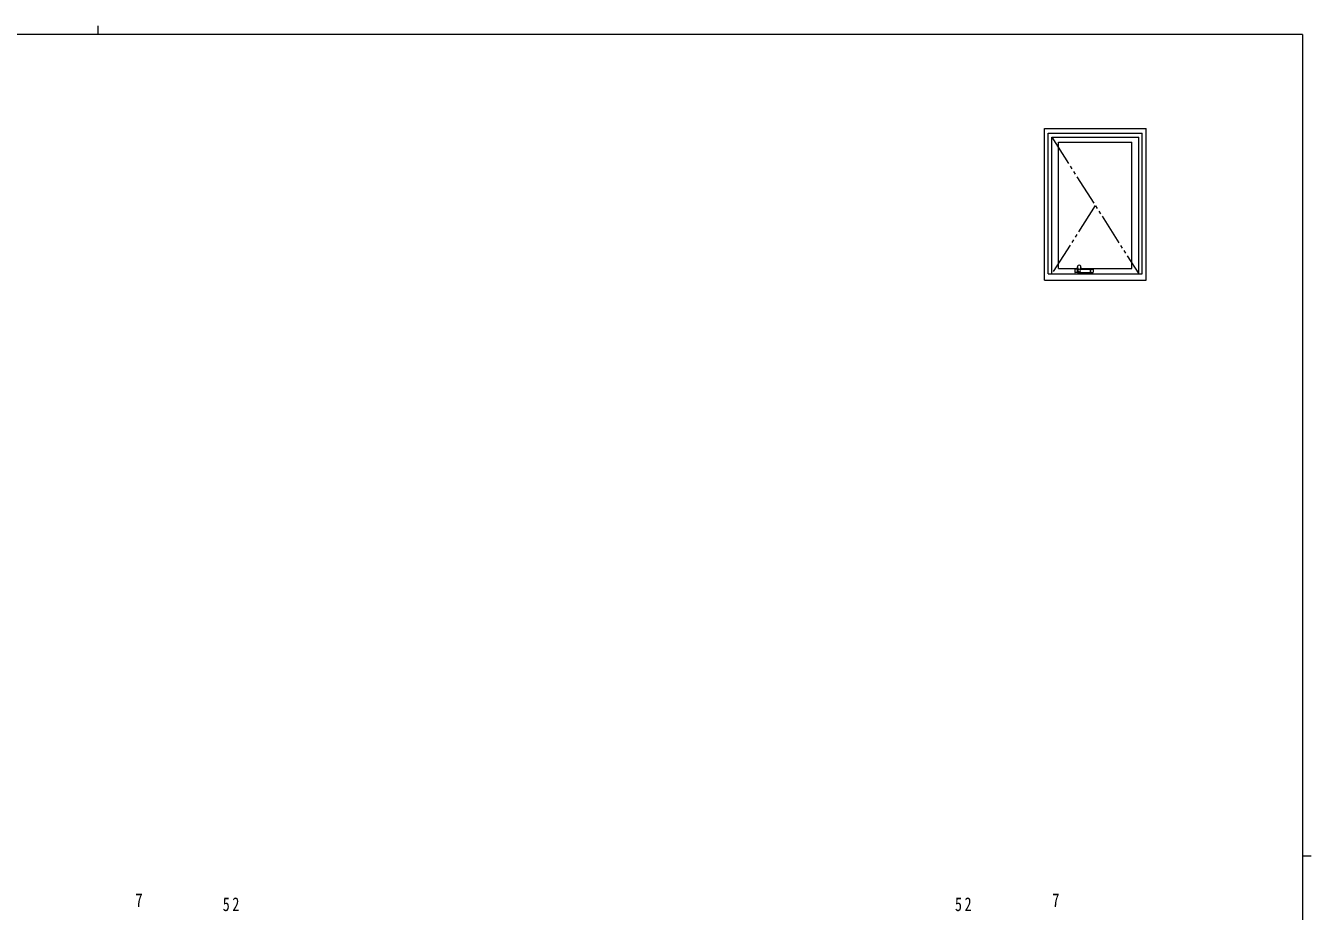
# Model space of a CAD drawing. Units: millimetres on the paper. Extents: x -397 to 397, y -282 to 282.
# Drawn here: x -31.9 to 378.9, y -0.9 to 282.1 of the extents above; entities that cross this region are included whole.
import ezdxf
from ezdxf.enums import TextEntityAlignment as Align

# ---------------------------------------------------------------- set-up
doc = ezdxf.new("R2010")
doc.units = ezdxf.units.MM
doc.linetypes.add('USER3', pattern=[15, 10, -1, 1, -1, 1, -1])
for name, color, linetype, lineweight in [('0-1_YKK_ZWAK', 7, 'Continuous', 18), ('0-6_YKK_D', 6, 'Continuous', 18), ('0-7_YKK_A1', 4, 'Continuous', 18)]:
    doc.layers.add(name, color=color, linetype=linetype, lineweight=lineweight)
doc.styles.add('ＭＳ ゴシック', font='')
doc.styles.get('ＭＳ ゴシック').set_extended_font_data('MS Gothic')

msp = doc.modelspace()

# ---------------------------------------------------------------- linework, layer by layer
at = {"layer": '0-1_YKK_ZWAK'}
for p, q in [((-8.894, 282.1), (-8.894, 279.3)), ((376.092, 279.3), (-393.908, 279.3)), ((376.092, 279.3), (376.092, -245.7)), ((376.092, 16.8), (378.892, 16.8))]:
    msp.add_line(p, q, dxfattribs=at)
at = {"layer": '0-7_YKK_A1'}
for p, q in [((293.592, 249.3), (326.092, 249.3)), ((293.592, 200.8), (293.592, 249.3)), ((294.842, 247.8), (324.842, 247.8)), ((294.842, 202.8), (294.842, 247.8)), ((324.842, 202.8), (324.842, 247.8)), ((326.092, 200.8), (326.092, 249.3)), ((295.942, 246.5), (323.742, 246.5)), ((295.942, 202.8), (295.942, 246.5)), ((298.092, 244.9), (321.592, 244.9)), ((298.092, 204.55), (298.092, 244.9)), ((321.592, 204.55), (321.592, 244.9)), ((323.742, 202.8), (323.742, 246.5)), ((294.842, 202.8), (324.842, 202.8)), ((298.092, 204.55), (304.167, 204.55)), ((303.342, 204.15), (303.342, 203.35)), ((304.142, 204.25), (303.442, 204.25)), ((304.142, 203.25), (303.442, 203.25)), ((304.142, 203.25), (304.142, 204.25)), ((304.142, 204.203), (304.167, 204.203)), ((304.167, 204.15), (304.142, 204.15)), ((304.167, 203.35), (304.142, 203.35)), ((304.142, 203.298), (304.167, 203.298)), ((304.167, 204.199), (304.167, 205.061)), ((304.167, 203.25), (304.167, 204.298)), ((304.167, 203.25), (308.367, 203.25)), ((304.178, 204.961), (304.368, 204.108)), ((305.267, 204.25), (305.063, 204.114)), ((305.257, 204.961), (305.066, 204.108)), ((305.267, 204.25), (305.267, 205.061)), ((305.267, 204.55), (321.592, 204.55)), ((305.267, 204.25), (308.367, 204.25)), ((308.367, 203.25), (308.367, 204.25)), ((308.367, 204.203), (308.392, 204.203)), ((308.367, 204.15), (308.392, 204.15)), ((308.367, 203.35), (308.392, 203.35)), ((308.392, 203.298), (308.367, 203.298)), ((308.392, 203.253), (308.392, 204.25)), ((308.392, 204.25), (309.092, 204.25)), ((308.392, 203.25), (309.092, 203.25)), ((309.192, 204.15), (309.192, 203.353)), ((293.592, 200.8), (326.092, 200.8))]:
    msp.add_line(p, q, dxfattribs=at)
at = {"layer": '0-7_YKK_A1', "linetype": 'USER3'}
for p, q in [((295.942, 246.5), (323.742, 202.8)), ((309.842, 224.65), (295.942, 202.8))]:
    msp.add_line(p, q, dxfattribs=at)
at = {"layer": '0-7_YKK_A1'}
for centre, radius, start, end in [((304.717, 205.061), 0.55, 348.40096, 191.59904), ((303.442, 204.15), 0.1, 90, 180), ((303.442, 203.35), 0.1, 180, 270), ((304.417, 204.299), 0.25, 180, 254.21685), ((304.317, 204.199), 0.15, 180, 281.49935), ((304.942, 203.861), 0.625, 150.11861, 209.88139), ((304.413, 204.164), 0.015, 119.88139, 150.11861), ((304.413, 203.557), 0.015, 209.88139, 240.11861), ((304.717, 203.636), 0.625, 60.11861, 119.88139), ((304.717, 204.086), 0.625, 240.11861, 299.88139), ((305.021, 204.164), 0.015, 29.88139, 60.11861), ((305.021, 203.557), 0.015, 299.88139, 330.11861), ((304.492, 203.861), 0.625, 330.11861, 29.88139), ((309.092, 204.15), 0.1, 0, 90), ((309.092, 203.35), 0.1, 270, 0)]:
    msp.add_arc(centre, radius, start, end, dxfattribs=at)

# ---------------------------------------------------------------- texts
at = {"layer": '0-6_YKK_D', "color": 7, "style": 'ＭＳ ゴシック', "width": 0.8}
for p in [(3.045, -0.903), (296.045, -0.903)]:
    msp.add_text('7', height=4.399, dxfattribs=at).set_placement(p, align=Align.BOTTOM_LEFT)
at = {"layer": '0-6_YKK_D', "color": 7, "char_height": 4.399, "attachment_point": 7, "style": 'ＭＳ ゴシック'}
for insert in [(31.01, -0.903), (265.01, -0.903)]:
    msp.add_mtext('\\T1.37;\\W0.75;52', dxfattribs=dict(at, insert=insert))

doc.saveas('drawing.dxf')
